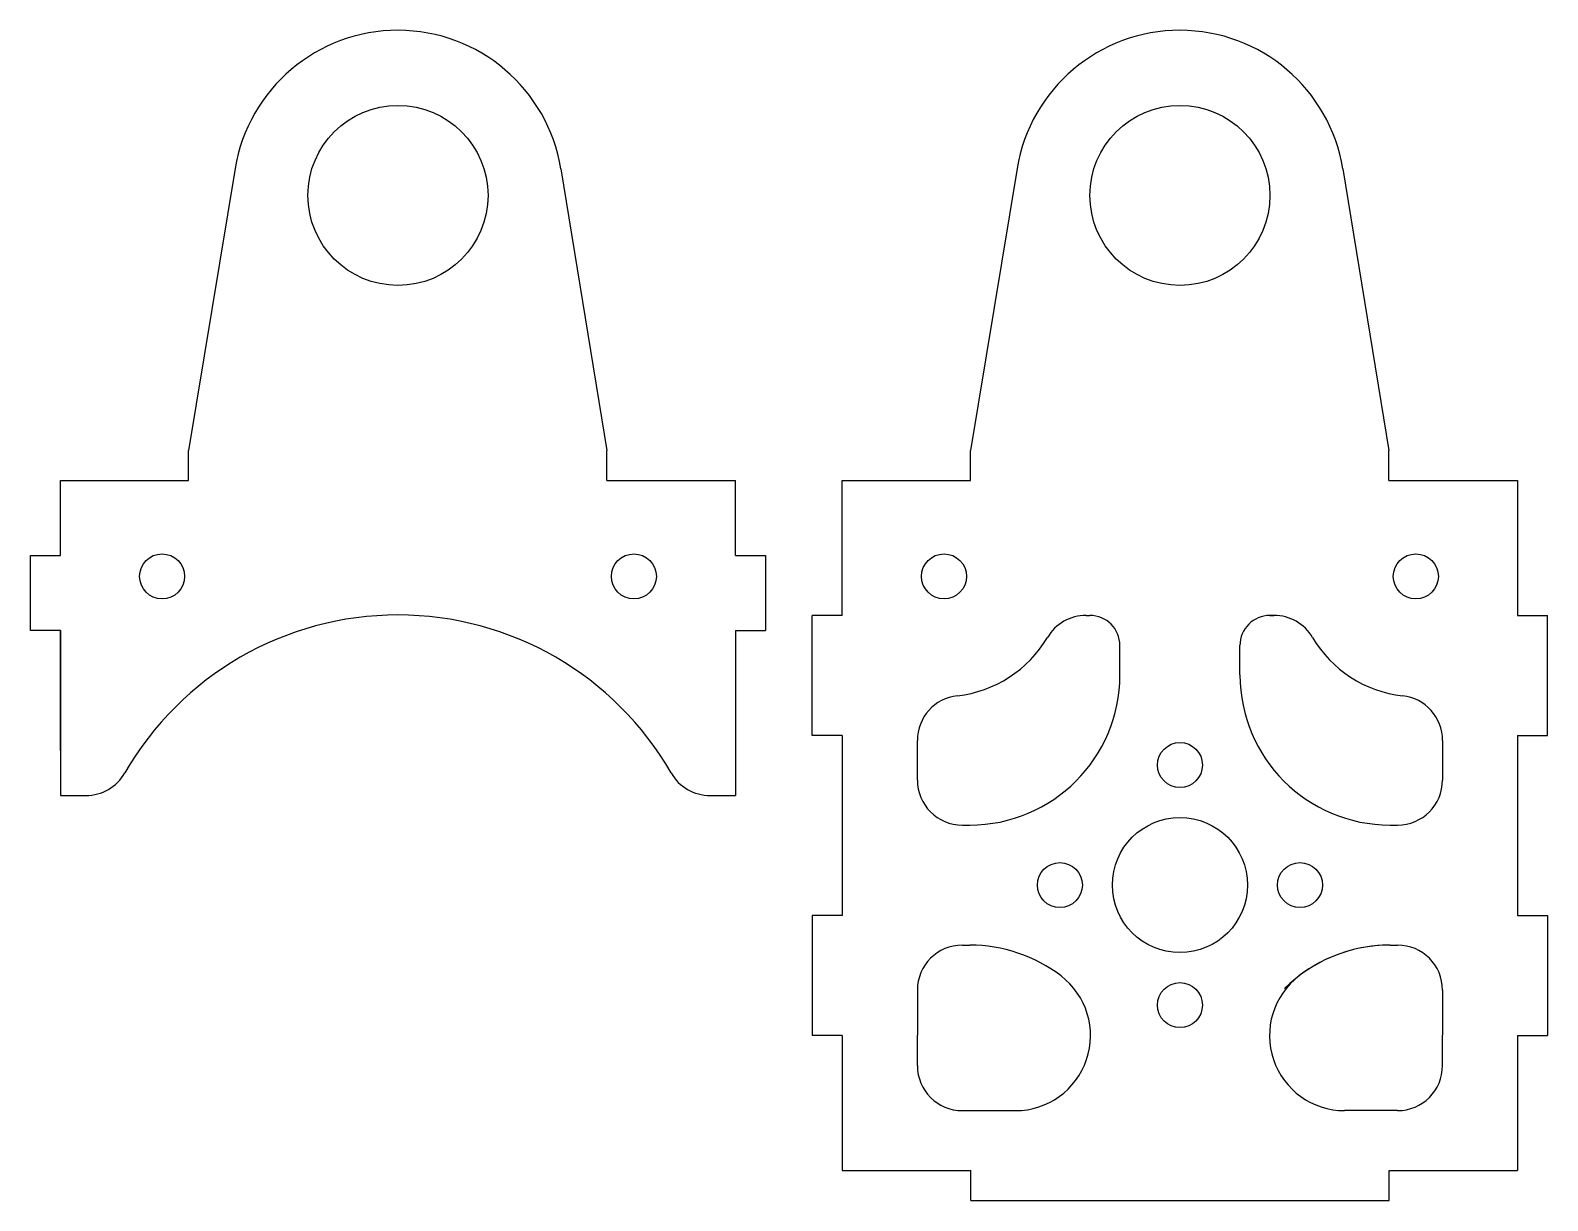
# Model space of a CAD drawing. Header units: millimetres. Extents: x 2377 to 2478, y 1166 to 1244.
import ezdxf

# ---------------------------------------------------------------- set-up
doc = ezdxf.new("R2010")
doc.units = ezdxf.units.MM
doc.layers.add('3mm碳板', color=160, linetype='Continuous')

msp = doc.modelspace()

# ---------------------------------------------------------------- linework, layer by layer
at = {"layer": '3mm碳板'}
for p, q in [((2390.31, 1234.81), (2387.2, 1216.02)), ((2412.02, 1234.79), (2415.08, 1216.02)), ((2442.42, 1234.81), (2439.31, 1216.02)), ((2464.13, 1234.79), (2467.19, 1216.02)), ((2387.2, 1214.02), (2387.2, 1216.02)), ((2415.08, 1214.02), (2415.08, 1216.02)), ((2439.31, 1214.02), (2439.31, 1216.02)), ((2467.19, 1214.02), (2467.19, 1216.02)), ((2378.66, 1214.03), (2387.2, 1214.03)), ((2378.66, 1209.03), (2378.66, 1214.03)), ((2378.66, 1214.03), (2387.2, 1214.03)), ((2387.2, 1214.03), (2387.2, 1214.02)), ((2415.08, 1214.03), (2423.66, 1214.03)), ((2415.08, 1214.03), (2415.08, 1214.02)), ((2423.66, 1209.03), (2423.66, 1214.03)), ((2430.77, 1214.03), (2439.32, 1214.03)), ((2430.77, 1205.03), (2430.77, 1214.03)), ((2430.77, 1214.03), (2439.32, 1214.03)), ((2439.32, 1214.03), (2439.31, 1214.02)), ((2467.19, 1214.03), (2475.77, 1214.03)), ((2467.19, 1214.03), (2467.19, 1214.02)), ((2475.77, 1214.03), (2475.77, 1205.03)), ((2376.66, 1209.03), (2378.66, 1209.03)), ((2376.66, 1204.03), (2376.66, 1209.03)), ((2423.66, 1209.03), (2425.66, 1209.03)), ((2425.66, 1209.03), (2425.66, 1204.03)), ((2430.77, 1205.03), (2428.77, 1205.03)), ((2428.77, 1197.03), (2428.77, 1205.03)), ((2447.02, 1205.03), (2447.27, 1205.03)), ((2459.27, 1205.03), (2459.53, 1205.03)), ((2459.53, 1205.03), (2459.27, 1205.03)), ((2475.77, 1205.03), (2477.77, 1205.03)), ((2477.77, 1197.03), (2477.77, 1205.03)), ((2378.66, 1204.03), (2376.66, 1204.03)), ((2378.66, 1196.03), (2378.66, 1204.03)), ((2378.66, 1204.03), (2378.66, 1193.03)), ((2423.66, 1204.03), (2425.66, 1204.03)), ((2423.66, 1204.03), (2423.66, 1196.03)), ((2449.27, 1201.06), (2449.27, 1203.03)), ((2457.27, 1201.06), (2457.27, 1203.03)), ((2430.77, 1197.03), (2428.77, 1197.03)), ((2430.77, 1197.03), (2430.77, 1185.03)), ((2435.77, 1194.06), (2435.77, 1196.7)), ((2470.77, 1196.7), (2470.77, 1194.06)), ((2475.77, 1197.03), (2475.77, 1185.03)), ((2475.77, 1197.03), (2477.77, 1197.03)), ((2378.66, 1196.03), (2378.66, 1193.03)), ((2423.66, 1196.03), (2423.66, 1193.03)), ((2378.66, 1193.03), (2380.36, 1193.03)), ((2421.96, 1193.03), (2423.66, 1193.03)), ((2438.77, 1191.06), (2439.27, 1191.06)), ((2467.27, 1191.06), (2467.77, 1191.06)), ((2430.77, 1185.03), (2428.77, 1185.03)), ((2430.77, 1185.03), (2428.77, 1185.03)), ((2428.77, 1185.03), (2428.77, 1177.03)), ((2475.77, 1185.03), (2477.77, 1185.03)), ((2475.77, 1185.03), (2477.77, 1185.03)), ((2477.77, 1185.03), (2477.77, 1177.03)), ((2438.77, 1183.06), (2439.27, 1183.06)), ((2467.27, 1183.06), (2467.77, 1183.06)), ((2435.77, 1180.06), (2435.77, 1177.06)), ((2470.77, 1180.06), (2470.77, 1177.06)), ((2430.77, 1177.03), (2428.77, 1177.03)), ((2430.77, 1177.03), (2430.77, 1168.03)), ((2435.77, 1175.03), (2435.77, 1177.06)), ((2470.77, 1175.03), (2470.77, 1177.06)), ((2475.77, 1177.03), (2477.77, 1177.03)), ((2475.77, 1177.03), (2475.77, 1168.03)), ((2438.77, 1172.03), (2442.31, 1172.03)), ((2467.77, 1172.03), (2464.24, 1172.03)), ((2467.77, 1172.03), (2464.24, 1172.03)), ((2430.77, 1168.03), (2436.12, 1168.03)), ((2436.12, 1168.03), (2439.33, 1168.03)), ((2439.33, 1166.03), (2439.33, 1168.03)), ((2467.21, 1168.03), (2470.43, 1168.03)), ((2467.21, 1166.03), (2467.21, 1168.03)), ((2470.43, 1168.03), (2475.77, 1168.03)), ((2439.33, 1166.03), (2446.12, 1166.03)), ((2446.12, 1166.03), (2460.43, 1166.03)), ((2460.43, 1166.03), (2467.21, 1166.03))]:
    msp.add_line(p, q, dxfattribs=at)
for centre, radius in [((2401.16, 1233.02), 6), ((2453.27, 1233.02), 6), ((2385.44, 1207.63), 1.5), ((2416.88, 1207.63), 1.5), ((2437.55, 1207.63), 1.5), ((2468.99, 1207.63), 1.5), ((2453.27, 1195.06), 1.5), ((2453.27, 1187.06), 4.5), ((2445.27, 1187.06), 1.5), ((2461.27, 1187.06), 1.5), ((2453.27, 1179.06), 1.5)]:
    msp.add_circle(centre, radius, dxfattribs=at)
for centre, radius, start, end in [((2401.16, 1233.02), 11, 9.2658, 170.6085), ((2453.27, 1233.02), 11, 9.2658, 170.6085), ((2401.16, 1184.06), 21, 29.9227, 150.0773), ((2447.02, 1202.03), 3, 90, 149.3907), ((2447.27, 1203.03), 2, 0, 90), ((2459.27, 1203.03), 2, 90, 180), ((2459.53, 1202.03), 3, 30.6093, 90), ((2437.55, 1207.63), 8, 276.3705, 329.3907), ((2468.99, 1207.63), 8, 210.6093, 263.6295), ((2439.27, 1201.06), 10, 270, 0), ((2467.27, 1201.06), 10, 180, 270), ((2438.77, 1196.7), 3, 96.3705, 180), ((2467.77, 1196.7), 3, 0, 83.6295), ((2380.36, 1196.03), 3, 270, 330.0773), ((2421.96, 1196.03), 3, 209.9227, 270), ((2438.77, 1194.06), 3, 180, 270), ((2467.77, 1194.06), 3, 270, 0), ((2438.77, 1180.06), 3, 90, 180), ((2439.27, 1173.06), 10, 52.5974, 90), ((2467.27, 1173.06), 10, 90, 134.7426), ((2467.27, 1173.06), 10, 90, 127.4026), ((2467.77, 1180.06), 3, 0, 90), ((2442.31, 1177.03), 5, 270, 52.5974), ((2464.24, 1177.03), 5, 127.4026, 270), ((2438.77, 1175.03), 3, 180, 270), ((2467.77, 1175.03), 3, 270, 0), ((2467.77, 1175.03), 3, 270, 0)]:
    msp.add_arc(centre, radius, start, end, dxfattribs=at)

doc.saveas('drawing.dxf')
